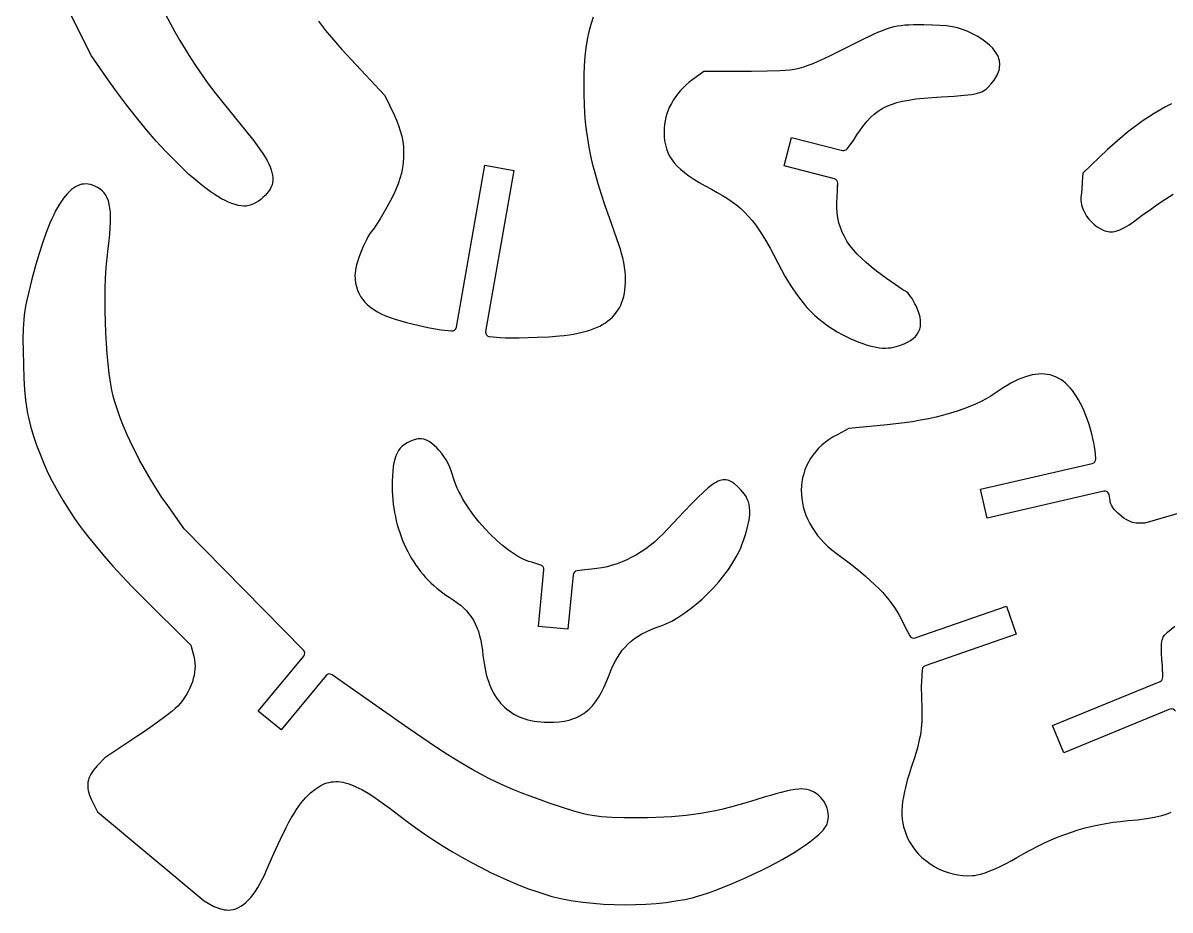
# Model space of a CAD drawing. Header units: millimetres. Extents: x 1139 to 1917, y -669 to -159.
# Drawn here: x 1541.2 to 1725.6, y -475.2 to -332.6 of the extents above; entities that cross this region are included whole.
import ezdxf

# ---------------------------------------------------------------- set-up
doc = ezdxf.new("R2010")
doc.units = ezdxf.units.MM

msp = doc.modelspace()

# ---------------------------------------------------------------- linework, layer by layer
at = {"flags": 128}
for points in [[(1576.710328, -362.018361), (1576.266162, -361.986352), (1575.797783, -361.906832), (1575.306029, -361.78058), (1574.791737, -361.608378), (1574.255735, -361.391011), (1573.698861, -361.129261), (1573.121947, -360.823909), (1572.525831, -360.475738), (1571.911343, -360.085527), (1571.279318, -359.654064), (1570.630592, -359.182127), (1569.965999, -358.670499), (1569.286372, -358.119964), (1568.592545, -357.531305), (1567.885352, -356.905301), (1567.165627, -356.242736), (1565.691923, -354.811052), (1564.178102, -353.24251), (1562.630841, -351.543371), (1561.056811, -349.719891), (1559.462685, -347.778329), (1557.855139, -345.724943), (1556.240842, -343.565993), (1554.626472, -341.307736), (1552.221233, -337.867644), (1548.920041, -331.245101)], [(1564.13383, -331.177796), (1564.857172, -332.580982), (1565.61834, -333.98026), (1566.417566, -335.376239), (1567.255092, -336.769532), (1568.131155, -338.160747), (1569.045991, -339.550496), (1569.99984, -340.939389), (1570.992937, -342.328037), (1572.025522, -343.717051), (1573.097832, -345.107045), (1574.210104, -346.498621), (1575.362578, -347.892399), (1576.983381, -349.850534), (1578.302112, -351.517526), (1578.856481, -352.255644), (1579.345268, -352.937534), (1579.771785, -353.568715), (1580.139345, -354.154708), (1580.45126, -354.70103), (1580.710838, -355.213203), (1580.921397, -355.696744), (1581.086244, -356.157173), (1581.208693, -356.600008), (1581.292057, -357.030773), (1581.339647, -357.45498), (1581.354774, -357.878155), (1581.324496, -358.223713), (1581.236899, -358.577891), (1581.096834, -358.936367), (1580.909158, -359.294806), (1580.678724, -359.648887), (1580.41039, -359.994279), (1580.109005, -360.326655), (1579.779427, -360.641688), (1579.426509, -360.935053), (1579.055105, -361.202422), (1578.670072, -361.439464), (1578.27626, -361.641856), (1577.878526, -361.805268), (1577.481721, -361.925375), (1577.090705, -361.997847), (1576.710328, -362.018361)], [(1725.791218, -345.537688), (1724.847889, -346.046369), (1723.924553, -346.57301), (1723.020021, -347.118103), (1722.133108, -347.682142), (1721.262627, -348.265614), (1720.407384, -348.869016), (1719.566195, -349.492838), (1718.737872, -350.137571), (1717.921228, -350.803708), (1717.115073, -351.491743), (1716.318219, -352.202164), (1715.529479, -352.935464), (1711.540093, -356.720698), (1711.461478, -358.124008), (1711.373213, -359.346026), (1711.271394, -360.313462), (1711.242785, -360.594257), (1711.235668, -360.877006), (1711.249212, -361.160861), (1711.282585, -361.444969), (1711.334955, -361.728476), (1711.405486, -362.010538), (1711.597707, -362.566911), (1711.852583, -363.107281), (1712.163454, -363.62484), (1712.523653, -364.112783), (1712.926519, -364.564306), (1713.365389, -364.972599), (1713.833601, -365.330855), (1714.324487, -365.632273), (1714.831387, -365.870042), (1715.088761, -365.962931), (1715.34764, -366.037357), (1715.60719, -366.092468), (1715.86658, -366.127412), (1716.124974, -366.141339), (1716.381543, -366.1334), (1716.635452, -366.102741), (1716.885866, -366.048515)], [(1672.144225, -359.00935), (1672.140094, -358.620841)], [(1716.885866, -366.048515), (1717.170628, -365.956781), (1717.498322, -365.824233), (1718.236069, -365.461728), (1719.006243, -365.01108), (1719.374471, -364.76835), (1719.715982, -364.522364), (1721.102191, -363.486608), (1722.420482, -362.532024), (1723.682807, -361.65279), (1724.901124, -360.843087), (1726.087385, -360.097094)], [(1694.586209, -469.58247), (1695.156078, -469.445003), (1695.843447, -469.223989), (1696.622141, -468.930901), (1697.465973, -468.577205), (1698.348767, -468.174375), (1699.244345, -467.733881), (1700.126523, -467.267193), (1700.969122, -466.785784), (1702.090852, -466.134282), (1703.200557, -465.523768), (1704.300557, -464.953464), (1705.393171, -464.422602), (1706.480717, -463.930403), (1707.565518, -463.476099), (1708.649892, -463.05891), (1709.736154, -462.678067), (1710.826627, -462.332795), (1711.923627, -462.022319), (1713.029476, -461.745869), (1714.146492, -461.502669), (1715.276996, -461.291943), (1716.423304, -461.112924), (1717.587735, -460.964832), (1718.77261, -460.846895), (1720.341513, -460.689081), (1721.774112, -460.496233), (1723.074188, -460.26544), (1724.245531, -459.993787), (1724.784107, -459.84173), (1725.291917, -459.678366), (1725.769438, -459.503331)]]:
    msp.add_lwpolyline(points, dxfattribs=at)
for points in [[(1588.690144, -332.25225), (1589.83301, -333.745779), (1591.086543, -335.275416), (1592.452683, -336.845156), (1593.933361, -338.458994), (1599.361643, -344.235235), (1600.8507, -347.321646), (1601.240452, -348.185312), (1601.573631, -349.044053), (1601.850193, -349.898853), (1602.070101, -350.750696), (1602.233311, -351.600562), (1602.339781, -352.449434), (1602.389472, -353.298294), (1602.382344, -354.148126), (1602.318352, -354.99991), (1602.197461, -355.854629), (1602.019623, -356.713268), (1601.784802, -357.576806), (1601.492956, -358.446224), (1601.144041, -359.32251), (1600.738021, -360.206642), (1600.274848, -361.099605), (1599.411153, -362.639217), (1598.587575, -364.041747), (1597.897339, -365.152419), (1597.631358, -365.549944), (1597.433675, -365.816465), (1597.173964, -366.155789), (1596.913998, -366.538951), (1596.656127, -366.959951), (1596.402703, -367.412784), (1595.918601, -368.389928), (1595.480501, -369.422348), (1595.107214, -370.462002), (1594.950753, -370.969532), (1594.817551, -371.460858), (1594.709956, -371.929976), (1594.630319, -372.370881), (1594.580994, -372.777566), (1594.564331, -373.144031), (1594.589321, -373.77569), (1594.662867, -374.379759), (1594.785383, -374.956686), (1594.957278, -375.506923), (1595.178969, -376.030916), (1595.45086, -376.529116), (1595.773369, -377.001973), (1596.146905, -377.449933), (1596.571879, -377.873445), (1597.048703, -378.272962), (1597.577787, -378.648932), (1598.159546, -379.001803), (1598.794388, -379.332022), (1599.482729, -379.640044), (1600.224976, -379.926313), (1601.021542, -380.191279), (1602.871514, -380.730445), (1604.642975, -381.185517), (1606.290754, -381.549476), (1607.769681, -381.815298), (1608.431711, -381.909216), (1610.075966, -382.091262, 0.395788), (1610.856822, -381.505653), (1615.427264, -355.440515), (1620.109823, -356.261588), (1615.568583, -382.16019, 0.437539), (1616.203604, -382.993262), (1617.90945, -383.155127), (1618.755816, -383.189223), (1619.761439, -383.196559), (1620.938813, -383.182656), (1623.858805, -383.113238), (1625.708988, -383.035681), (1627.414647, -382.901216), (1628.214365, -382.811934), (1628.979253, -382.707565), (1629.709743, -382.58783), (1630.406268, -382.452441), (1631.069266, -382.301112), (1631.699166, -382.133559), (1632.296404, -381.949499), (1632.861414, -381.74864), (1633.394628, -381.530702), (1633.896481, -381.295401), (1634.367405, -381.042445), (1634.807835, -380.771553), (1635.218205, -380.482438), (1635.598946, -380.174819), (1635.950495, -379.848404), (1636.273282, -379.50291), (1636.567744, -379.138055), (1636.834311, -378.753549), (1637.07342, -378.349109), (1637.285503, -377.924449), (1637.470995, -377.479284), (1637.630328, -377.013328), (1637.763936, -376.526297), (1637.872252, -376.017905), (1637.95571, -375.487864), (1638.014746, -374.935892), (1638.04979, -374.361701), (1638.061275, -373.765008), (1638.040106, -373.184404), (1637.979678, -372.531088), (1637.884225, -371.827344), (1637.757973, -371.095456), (1637.60516, -370.357707), (1637.430013, -369.63638), (1637.236763, -368.953758), (1637.029643, -368.332122), (1636.200567, -366.034773), (1635.454144, -363.916291), (1634.786273, -361.957935), (1634.19286, -360.140978), (1633.669801, -358.446678), (1633.212996, -356.856304), (1632.818345, -355.351116), (1632.481753, -353.912384), (1632.199113, -352.521371), (1631.966329, -351.159341), (1631.779302, -349.807557), (1631.633932, -348.447286), (1631.526116, -347.059793), (1631.451756, -345.626343), (1631.406755, -344.128198), (1631.387006, -342.546626), (1631.401235, -340.939001), (1631.461986, -339.406214), (1631.570637, -337.944295), (1631.728565, -336.549269), (1631.937149, -335.217165), (1632.19777, -333.944013), (1632.511803, -332.725841), (1632.880628, -331.558675)], [(1681.570375, -384.599699), (1682.235087, -384.395327), (1682.838101, -384.164385), (1683.379413, -383.906878), (1683.85902, -383.622809), (1684.276916, -383.312193), (1684.633099, -382.975034), (1684.927565, -382.611339), (1685.160309, -382.221114), (1685.331329, -381.804369), (1685.440621, -381.361113), (1685.48818, -380.891349), (1685.474006, -380.395086), (1685.398089, -379.872334), (1685.26043, -379.323097), (1685.061026, -378.747385), (1684.79987, -378.145203), (1684.578077, -377.703682), (1684.342064, -377.280469), (1684.099076, -376.885638), (1683.856358, -376.529254), (1683.621161, -376.221397), (1683.400725, -375.972131), (1683.2023, -375.791531), (1683.033134, -375.689669), (1682.805717, -375.572393), (1682.44035, -375.347619), (1681.371568, -374.628246), (1679.978406, -373.636904), (1678.412476, -372.478944), (1677.523775, -371.785437), (1676.706425, -371.0961), (1675.959156, -370.408548), (1675.280693, -369.7204), (1674.669768, -369.02927), (1674.125105, -368.332778), (1673.645434, -367.628542), (1673.229482, -366.914178), (1672.875977, -366.1873), (1672.583649, -365.445529), (1672.351221, -364.686482), (1672.177425, -363.907774), (1672.060985, -363.107025), (1672.000633, -362.281849), (1671.995094, -361.429863), (1672.043098, -360.548688), (1672.125867, -359.455836), (1672.17151, -358.345739, 0.35412), (1671.635799, -357.625606), (1663.570289, -355.561629), (1664.748867, -350.956038), (1672.915408, -353.045869, 0.294977), (1673.649383, -352.800062), (1674.171209, -352.146725), (1674.677344, -351.434971), (1675.250391, -350.564344), (1675.795908, -349.743728), (1676.336825, -349.001762), (1676.882782, -348.334096), (1677.443414, -347.736378), (1678.028353, -347.20426), (1678.647233, -346.73339), (1678.972414, -346.519563), (1679.309694, -346.319417), (1680.025366, -345.957994), (1680.803888, -345.64477), (1681.65489, -345.375391), (1682.588012, -345.145509), (1683.612886, -344.950776), (1684.739147, -344.786837), (1685.97643, -344.649346), (1687.334372, -344.53395), (1688.822605, -344.4363), (1690.868199, -344.310346), (1692.462536, -344.185287), (1693.68221, -344.040946), (1694.175483, -343.955241), (1694.603811, -343.857149), (1694.976767, -343.744151), (1695.303926, -343.613721), (1695.594861, -343.463335), (1695.859148, -343.290477), (1696.106358, -343.092623), (1696.346064, -342.867248), (1696.841267, -342.323853), (1697.279303, -341.768795), (1697.632943, -341.220274), (1697.778121, -340.948476), (1697.902205, -340.67833), (1698.005201, -340.409838), (1698.087107, -340.143006), (1698.147928, -339.87784), (1698.187664, -339.614347), (1698.206319, -339.352527), (1698.203892, -339.092391), (1698.180388, -338.833942), (1698.135807, -338.577186), (1698.070152, -338.322126), (1697.983425, -338.068769), (1697.87563, -337.817121), (1697.746766, -337.567189), (1697.596837, -337.318973), (1697.425843, -337.072483), (1697.020671, -336.584696), (1696.531273, -336.103872), (1695.957658, -335.63005), (1695.299847, -335.163276), (1694.557854, -334.703591), (1693.731697, -334.251039), (1692.973227, -333.887609), (1692.216996, -333.589881), (1691.432128, -333.352366), (1690.587744, -333.169575), (1689.652974, -333.036018), (1688.596942, -332.946203), (1687.38877, -332.894644), (1685.997583, -332.875847), (1684.325485, -332.881998), (1683.611574, -332.90128), (1682.956233, -332.938133), (1682.342309, -332.997623), (1681.75266, -333.084828), (1681.170143, -333.204816), (1680.577609, -333.362661), (1679.957914, -333.563434), (1679.293911, -333.812211), (1678.568455, -334.114059), (1677.764399, -334.474053), (1675.851915, -335.388771), (1673.419293, -336.596935), (1670.936837, -337.829985), (1669.903006, -338.328884), (1668.977885, -338.756675), (1668.139308, -339.11884), (1667.365107, -339.420859), (1666.633122, -339.668214), (1665.921182, -339.866387), (1665.207124, -340.020857), (1664.46878, -340.137109), (1663.683985, -340.220624), (1662.830573, -340.276881), (1660.829239, -340.329553), (1658.287451, -340.338978), (1650.631115, -340.345424), (1648.853732, -341.661079), (1648.30301, -342.089056), (1647.786424, -342.532266), (1647.304166, -342.990355), (1646.85643, -343.462969), (1646.443405, -343.949752), (1646.065286, -344.450351), (1645.722263, -344.964415), (1645.414532, -345.491586), (1645.142285, -346.03151), (1644.905711, -346.583837), (1644.705005, -347.148206), (1644.540362, -347.724269), (1644.411968, -348.311669), (1644.320021, -348.910052), (1644.264713, -349.519066), (1644.246232, -350.138353), (1644.268112, -350.853982), (1644.335859, -351.532784), (1644.452643, -352.17856), (1644.621631, -352.795116), (1644.845989, -353.386255), (1645.128886, -353.955779), (1645.473486, -354.507493), (1645.88296, -355.045201), (1646.360473, -355.572705), (1646.909192, -356.093807), (1647.532284, -356.612314), (1648.232919, -357.132031), (1649.014261, -357.656756), (1649.879477, -358.190295), (1650.831736, -358.736454), (1651.874205, -359.299035), (1652.799659, -359.800121), (1653.659929, -360.299074), (1654.461606, -360.803222), (1655.211283, -361.319884), (1655.915552, -361.85639), (1656.581005, -362.420062), (1657.214231, -363.018222), (1657.821825, -363.658196), (1658.410375, -364.347312), (1658.986477, -365.092889), (1659.556722, -365.902253), (1660.127698, -366.782729), (1660.705999, -367.741642), (1661.298219, -368.786315), (1661.910945, -369.924073), (1662.550772, -371.162238), (1663.116027, -372.24504), (1663.682462, -373.268669), (1664.252088, -374.235361), (1664.826913, -375.147354), (1665.408946, -376.006887), (1666.000198, -376.816194), (1666.602677, -377.577514), (1667.218396, -378.293079), (1667.849362, -378.965133), (1668.497584, -379.595905), (1669.165071, -380.187638), (1669.853836, -380.742565), (1670.565888, -381.262924), (1671.303233, -381.750953), (1672.067883, -382.208887), (1672.861846, -382.638964), (1674.274706, -383.332399), (1674.934188, -383.628331), (1675.564875, -383.890973), (1676.168643, -384.120743), (1676.747366, -384.318068), (1677.302928, -384.483367), (1677.837204, -384.617063), (1678.35207, -384.719581), (1678.849404, -384.791343), (1679.331085, -384.832771), (1679.798987, -384.844288), (1680.254991, -384.826315), (1680.700971, -384.779279), (1681.138807, -384.703598), (1681.570375, -384.599699)], [(1574.19467, -475.228477), (1574.605594, -475.207973), (1575.014987, -475.134911), (1575.422431, -475.009724), (1575.827512, -474.832842), (1576.229817, -474.6047), (1576.628927, -474.325723), (1577.024429, -473.996347), (1577.415907, -473.617002), (1577.802947, -473.188119), (1578.18513, -472.710129), (1578.562042, -472.183464), (1578.93327, -471.608553), (1579.298398, -470.985831), (1579.657009, -470.315727), (1580.008689, -469.598671), (1580.353021, -468.835096), (1581.545041, -466.124101), (1582.593457, -463.840833), (1583.526104, -461.936286), (1583.957713, -461.110713), (1584.370814, -460.361442), (1584.76889, -459.682345), (1585.155421, -459.067297), (1585.533882, -458.510168), (1585.907758, -458.004837), (1586.280522, -457.545173), (1586.655658, -457.125052), (1587.036641, -456.738345), (1587.426954, -456.378931), (1588.090888, -455.837671), (1588.420545, -455.601897), (1588.749887, -455.389671), (1589.079841, -455.201225), (1589.41133, -455.036791), (1589.745273, -454.896603), (1590.082593, -454.780895), (1590.424213, -454.689897), (1590.771055, -454.623842), (1591.124042, -454.582965), (1591.484096, -454.567495), (1591.852139, -454.577669), (1592.229093, -454.613716), (1592.615881, -454.675872), (1593.013424, -454.764368), (1593.422649, -454.879436), (1593.844471, -455.021307), (1594.279816, -455.190219), (1594.729606, -455.386403), (1595.676213, -455.861513), (1596.69167, -456.448499), (1597.783353, -457.149222), (1598.958639, -457.965545), (1600.22491, -458.899328), (1601.589543, -459.952437), (1602.943632, -460.991), (1604.338539, -462.010584), (1605.769312, -463.008515), (1607.230993, -463.982117), (1608.718632, -464.928717), (1610.227271, -465.84564), (1611.751957, -466.730212), (1613.287737, -467.579759), (1614.829654, -468.391604), (1616.372755, -469.163076), (1617.912086, -469.891499), (1619.442695, -470.574197), (1620.959623, -471.208499), (1622.45792, -471.791727), (1623.932627, -472.321211), (1625.378794, -472.794272), (1626.023498, -472.983847), (1626.695738, -473.161269), (1628.115209, -473.479649), (1629.621975, -473.749396), (1631.200797, -473.97049), (1632.836439, -474.142918), (1634.513667, -474.266657), (1636.217239, -474.341694), (1637.931921, -474.36801), (1639.642477, -474.34559), (1641.33367, -474.274413), (1642.990261, -474.154463), (1644.597013, -473.985724), (1646.138695, -473.768176), (1647.600062, -473.501805), (1648.29587, -473.350305), (1648.965884, -473.186591), (1649.608202, -473.010665), (1650.220921, -472.82252), (1651.367039, -472.434858), (1652.547267, -472.007257), (1653.752715, -471.544075), (1654.974491, -471.049673), (1656.203706, -470.528406), (1657.431467, -469.984634), (1658.648886, -469.422711), (1659.847072, -468.847), (1661.017134, -468.261856), (1662.150181, -467.671637), (1663.237323, -467.080701), (1664.269671, -466.493406), (1665.238334, -465.91411), (1666.13442, -465.347169), (1666.94904, -464.796946), (1667.6733, -464.267792), (1668.483274, -463.628971), (1669.141625, -463.062007), (1669.661798, -462.548247), (1669.874271, -462.305491), (1670.05724, -462.069044), (1670.21239, -461.836573), (1670.341401, -461.60575), (1670.445951, -461.374242), (1670.527722, -461.139717), (1670.588398, -460.899847), (1670.629655, -460.652299), (1670.660644, -460.124843), (1670.63773, -459.6869), (1670.570599, -459.259494), (1670.461663, -458.845071), (1670.313341, -458.446072), (1670.128042, -458.064949), (1669.908186, -457.704139), (1669.656188, -457.366092), (1669.374459, -457.05325), (1669.065416, -456.768058), (1668.731473, -456.512961), (1668.375049, -456.2904), (1667.998554, -456.102826), (1667.604402, -455.952678), (1667.195012, -455.842404), (1666.772797, -455.774446), (1666.340173, -455.751251), (1665.895724, -455.777457), (1665.322775, -455.852568), (1664.645182, -455.971316), (1663.886807, -456.128433), (1663.071513, -456.318653), (1662.223159, -456.536712), (1661.365604, -456.77734), (1660.522713, -457.035275), (1659.022605, -457.506915), (1657.600491, -457.935764), (1656.246153, -458.323507), (1654.949375, -458.671826), (1653.699939, -458.982402), (1652.487624, -459.256919), (1651.302214, -459.497063), (1650.13349, -459.704511), (1648.971237, -459.880951), (1647.805235, -460.028063), (1646.625266, -460.147529), (1645.421112, -460.241035), (1644.182554, -460.310261), (1642.899378, -460.356893), (1641.56136, -460.38261), (1640.158289, -460.389094), (1637.773138, -460.374159), (1635.828797, -460.323786), (1634.979231, -460.278266), (1634.188629, -460.215433), (1633.439914, -460.132471), (1632.716006, -460.026561), (1631.999823, -459.894885), (1631.274291, -459.734627), (1630.522327, -459.542968), (1629.726855, -459.317091), (1627.937067, -458.75141), (1625.768292, -458.015044), (1624.198802, -457.46344), (1622.712775, -456.918579), (1621.296722, -456.373293), (1619.937152, -455.820419), (1618.620572, -455.252796), (1617.333495, -454.663258), (1616.062433, -454.044643), (1614.793892, -453.389785), (1613.514384, -452.691519), (1612.210416, -451.942684), (1610.868502, -451.136115), (1609.475152, -450.26465), (1608.016872, -449.321124), (1606.480175, -448.298372), (1603.117566, -445.98654), (1592.735063, -438.673179), (1590.891919, -437.374712, 0.391432), (1589.932223, -437.50259), (1582.679517, -446.252133), (1579.019469, -443.218231), (1586.346365, -434.379186, 0.384841), (1586.305638, -433.423938), (1567.121436, -413.92843), (1564.196347, -409.789874), (1563.54542, -408.849782), (1562.907552, -407.890365), (1562.283996, -406.914079), (1561.676, -405.923374), (1561.084814, -404.920708), (1560.511691, -403.908527), (1559.957878, -402.889288), (1559.424624, -401.865443), (1558.913184, -400.839444), (1558.424804, -399.813743), (1557.960732, -398.790793), (1557.522223, -397.77305), (1557.110525, -396.76296), (1556.726886, -395.762983), (1556.372559, -394.775565), (1556.048792, -393.803163), (1555.764508, -392.793653), (1555.504749, -391.630899), (1555.270313, -390.331954), (1555.06199, -388.913869), (1554.880575, -387.393701), (1554.726857, -385.788501), (1554.60163, -384.115321), (1554.505687, -382.391214), (1554.43982, -380.633233), (1554.404821, -378.858429), (1554.401484, -377.083858), (1554.4306, -375.326571), (1554.49296, -373.603619), (1554.58936, -371.932058), (1554.720589, -370.328938), (1554.88744, -368.811314), (1555.030067, -367.607244), (1555.140969, -366.504095), (1555.219058, -365.496746), (1555.263241, -364.580078), (1555.272431, -363.748969), (1555.245533, -362.998305), (1555.181458, -362.322964), (1555.079114, -361.717825), (1554.937412, -361.177771), (1554.755258, -360.697681), (1554.531563, -360.272435), (1554.265237, -359.896919), (1553.955188, -359.566008), (1553.600323, -359.274585), (1553.199554, -359.017529), (1552.751789, -358.789725), (1552.394766, -358.645655), (1552.041002, -358.540368), (1551.69042, -358.473978), (1551.342941, -358.446602), (1550.998492, -358.458354), (1550.656993, -358.50935), (1550.318368, -358.599703), (1549.982539, -358.729527), (1549.649431, -358.898938), (1549.318966, -359.10805), (1548.991066, -359.356979), (1548.665657, -359.645837), (1548.342658, -359.974742), (1548.021996, -360.343807), (1547.703592, -360.753146), (1547.387371, -361.202876), (1547.073252, -361.693109), (1546.761162, -362.223962), (1546.451023, -362.79555), (1546.142759, -363.407984), (1545.83629, -364.061381), (1545.531542, -364.755857), (1544.926897, -366.268501), (1544.32821, -367.946834), (1543.734863, -369.791771), (1543.146244, -371.804232), (1542.561735, -373.985135), (1542.118303, -375.775208), (1541.772858, -377.354487), (1541.634161, -378.093596), (1541.516692, -378.814231), (1541.419363, -379.527795), (1541.341088, -380.245699), (1541.280774, -380.979348), (1541.237332, -381.740152), (1541.196714, -383.388848), (1541.21052, -385.283051), (1541.270033, -387.514018), (1541.356099, -389.705369), (1541.467321, -391.574072), (1541.616656, -393.199139), (1541.709666, -393.945003), (1541.817059, -394.659589), (1541.940456, -395.352777), (1542.081479, -396.034441), (1542.241743, -396.714458), (1542.422873, -397.402706), (1542.854194, -398.843404), (1543.388396, -400.435549), (1543.939739, -401.933366), (1544.546637, -403.417187), (1545.21174, -404.890834), (1545.937712, -406.358135), (1546.727206, -407.822906), (1547.582884, -409.288978), (1548.507396, -410.76017), (1549.503402, -412.240306), (1550.573563, -413.73321), (1551.72053, -415.242705), (1552.946967, -416.772615), (1554.255524, -418.326765), (1555.648862, -419.908974), (1557.129638, -421.523067), (1558.700509, -423.172871), (1560.364131, -424.862205), (1568.155654, -432.651406), (1568.691837, -434.610379), (1568.788885, -435.048277), (1568.846848, -435.505935), (1568.866658, -435.980582), (1568.849237, -436.46945), (1568.795514, -436.969768), (1568.706415, -437.478765), (1568.582866, -437.99367), (1568.425793, -438.511718), (1568.236123, -439.030137), (1568.014784, -439.546156), (1567.762703, -440.057006), (1567.480805, -440.559915), (1567.170017, -441.052118), (1566.831266, -441.530841), (1566.465477, -441.993318), (1566.073578, -442.436773), (1565.689679, -442.804212), (1565.127254, -443.281737), (1564.41322, -443.849265), (1563.574496, -444.486707), (1561.630635, -445.890996), (1560.579335, -446.617669), (1559.511012, -447.333914), (1554.333485, -450.748873), (1553.123499, -452.04764), (1552.820151, -452.387504), (1552.551132, -452.719944), (1552.31617, -453.046617), (1552.115, -453.369171), (1551.947357, -453.68926), (1551.812976, -454.008537), (1551.711585, -454.328647), (1551.642918, -454.651249), (1551.606712, -454.977989), (1551.6027, -455.310522), (1551.63061, -455.650499), (1551.690183, -455.999569), (1551.781146, -456.359385), (1551.903233, -456.731602), (1552.056179, -457.117864), (1552.239719, -457.519829), (1553.160255, -459.420528), (1570.34877, -473.766888), (1571.606597, -474.48812), (1571.88642, -474.63339), (1572.199954, -474.769671), (1572.536584, -474.893921), (1572.885699, -475.003109), (1573.23668, -475.094195), (1573.578911, -475.164143), (1573.901781, -475.209915), (1574.19467, -475.228477)], [(1733.677496, -409.480486), (1721.539053, -412.985058), (1720.108232, -412.985058), (1719.823755, -412.958474), (1719.515123, -412.882077), (1719.188195, -412.760912), (1718.848843, -412.600018), (1718.502927, -412.404436), (1718.15632, -412.179206), (1717.814881, -411.929371), (1717.48448, -411.659969), (1717.170983, -411.376041), (1716.880252, -411.082629), (1716.618156, -410.784774), (1716.390561, -410.487516), (1716.20333, -410.195896), (1716.062333, -409.914956), (1715.973431, -409.649735), (1715.942494, -409.405273), (1715.911377, -409.010577), (1715.766032, -408.389203, 0.413383), (1714.911226, -407.856804), (1696.170964, -412.184337), (1695.101311, -407.552236), (1713.068905, -403.403129, 0.370308), (1713.619565, -402.655059), (1713.518582, -401.306655), (1713.448546, -400.75135), (1713.3343, -400.108662), (1713.181844, -399.401571), (1712.997177, -398.653051), (1712.786292, -397.886086), (1712.555191, -397.123651), (1712.30987, -396.388726), (1712.056325, -395.704287), (1711.773341, -395.013783), (1711.480989, -394.36103), (1711.179091, -393.745984), (1710.867464, -393.168601), (1710.545927, -392.628837), (1710.214302, -392.126648), (1709.872406, -391.661987), (1709.520064, -391.234812), (1709.157089, -390.845077), (1708.783305, -390.492739), (1708.398531, -390.177753), (1708.002582, -389.900074), (1707.595286, -389.65966), (1707.176456, -389.456464), (1706.745912, -389.290443), (1706.303476, -389.16155), (1705.84897, -389.069745), (1705.382208, -389.014982), (1704.903012, -388.997214), (1704.411201, -389.016401), (1703.906598, -389.072495), (1703.389018, -389.165453), (1702.858283, -389.29523), (1702.314212, -389.461784), (1701.756625, -389.665067), (1701.185344, -389.905037), (1700.600183, -390.181649), (1700.000965, -390.494859), (1699.387509, -390.84462), (1698.759637, -391.230892), (1698.117164, -391.653627), (1697.459914, -392.112785), (1696.771148, -392.575792), (1696.017147, -393.023162), (1695.200619, -393.4541), (1694.324276, -393.867808), (1693.390821, -394.263493), (1692.402968, -394.640361), (1691.363425, -394.997615), (1690.274897, -395.334462), (1689.140098, -395.650106), (1687.961731, -395.943754), (1686.742509, -396.214606), (1685.485138, -396.461873), (1684.192328, -396.684755), (1682.866789, -396.882462), (1681.511226, -397.054195), (1680.128349, -397.199161), (1673.958133, -397.779732), (1672.152159, -398.719037), (1671.45127, -399.111032), (1670.794926, -399.533625), (1670.183148, -399.985077), (1669.61596, -400.46365), (1669.093376, -400.967612), (1668.615426, -401.495223), (1668.182123, -402.044752), (1667.793493, -402.614457), (1667.449555, -403.202605), (1667.150329, -403.807461), (1666.895838, -404.427288), (1666.686101, -405.06035), (1666.521142, -405.704911), (1666.400977, -406.359233), (1666.325631, -407.021584), (1666.295122, -407.690224), (1666.309472, -408.363419), (1666.368705, -409.039433), (1666.472836, -409.716529), (1666.621891, -410.392973), (1666.81589, -411.067026), (1667.054849, -411.736955), (1667.338796, -412.40102), (1667.667749, -413.05749), (1668.041727, -413.704626), (1668.460752, -414.340692), (1668.924847, -414.963951), (1669.434031, -415.57267), (1669.988324, -416.165114), (1670.587749, -416.739539), (1671.232327, -417.294217), (1671.922075, -417.827409), (1674.010291, -419.395825), (1674.951329, -420.134677), (1675.827503, -420.847205), (1676.641692, -421.536337), (1677.396786, -422.205011), (1678.095667, -422.856157), (1678.741222, -423.492711), (1679.336333, -424.117602), (1679.883887, -424.733766), (1680.386767, -425.344134), (1680.84786, -425.951643), (1681.270049, -426.559224), (1681.656221, -427.169808), (1682.009258, -427.786331), (1682.332045, -428.411724), (1683.005589, -429.74771), (1683.752072, -431.133176, 0.3682), (1684.614017, -431.468488), (1699.286223, -426.367546), (1700.847346, -430.857915), (1686.195569, -435.951754, 0.302155), (1685.718028, -436.580785), (1685.600653, -438.457), (1685.595197, -439.212254), (1685.65051, -441.056967), (1685.698447, -442.731091), (1685.696902, -444.167074), (1685.673824, -444.82093), (1685.633876, -445.445456), (1685.575556, -446.050714), (1685.497367, -446.646775), (1685.397809, -447.243706), (1685.275379, -447.851574), (1684.955908, -449.140386), (1684.526955, -450.593755), (1683.976522, -452.292219), (1683.635732, -453.348788), (1683.338566, -454.342943), (1683.084917, -455.279207), (1682.87468, -456.162106), (1682.707756, -456.996167), (1682.584033, -457.785913), (1682.50341, -458.535871), (1682.465782, -459.250563), (1682.471042, -459.934517), (1682.519088, -460.592256), (1682.609816, -461.228306), (1682.743118, -461.847191), (1682.91889, -462.45344), (1683.13703, -463.051572), (1683.39743, -463.646116), (1683.699989, -464.241598), (1684.109389, -464.922031), (1684.579405, -465.568259), (1685.104791, -466.177707), (1685.680301, -466.747804), (1686.300689, -467.275976), (1686.960705, -467.759643), (1687.655103, -468.196239), (1688.378641, -468.583184), (1689.126064, -468.917903), (1689.892131, -469.197826), (1690.671595, -469.42038), (1691.459206, -469.582985), (1692.249721, -469.683071), (1693.037891, -469.718063), (1693.818469, -469.685387), (1694.204271, -469.642869), (1694.586209, -469.58247)], [(1625.567255, -445.031906), (1626.506693, -445.016916), (1627.387797, -444.952438), (1628.213776, -444.836007), (1628.987841, -444.665153), (1629.713199, -444.437411), (1630.058615, -444.301432), (1630.393059, -444.150305), (1630.71693, -443.983722), (1631.03063, -443.801373), (1631.33456, -443.602951), (1631.629123, -443.388146), (1631.914717, -443.156647), (1632.191744, -442.908151), (1632.721701, -442.358924), (1633.222207, -441.737997), (1633.696469, -441.042895), (1634.147692, -440.271157), (1634.579089, -439.420312), (1634.993869, -438.487891), (1635.395239, -437.471427), (1635.70641, -436.682375), (1636.032451, -435.944283), (1636.37597, -435.254644), (1636.739571, -434.61095), (1637.125857, -434.010693), (1637.537434, -433.451368), (1637.976908, -432.930468), (1638.446882, -432.445484), (1638.949964, -431.993908), (1639.488757, -431.573236), (1640.065864, -431.18096), (1640.683893, -430.814569), (1641.345448, -430.471559), (1642.053135, -430.149423), (1642.809556, -429.845654), (1643.617318, -429.557743), (1644.072131, -429.392358), (1644.535453, -429.200006), (1645.006147, -428.981824), (1645.483075, -428.738937), (1646.451082, -428.183585), (1647.430373, -427.542995), (1648.411846, -426.826218), (1649.386399, -426.042305), (1650.344932, -425.200302), (1651.278341, -424.309262), (1652.17753, -423.378234), (1653.03339, -422.416262), (1653.836825, -421.432401), (1654.578732, -420.435698), (1655.250009, -419.435202), (1655.841556, -418.439962), (1656.104586, -417.947141), (1656.34427, -417.459026), (1656.55947, -416.976752), (1656.74905, -416.501447), (1657.058324, -415.646148), (1657.324949, -414.845258), (1657.548856, -414.095681), (1657.729966, -413.394314), (1657.868208, -412.73806), (1657.963511, -412.123824), (1658.015798, -411.548504), (1658.025, -411.009004), (1657.991039, -410.502223), (1657.913844, -410.025066), (1657.793342, -409.574434), (1657.62946, -409.147228), (1657.422123, -408.74035), (1657.171257, -408.3507), (1656.876792, -407.975182), (1656.538654, -407.610697), (1656.023986, -407.11186), (1655.546568, -406.696672), (1655.092107, -406.372936), (1654.869021, -406.247804), (1654.646313, -406.148462), (1654.4222, -406.075887), (1654.194889, -406.031055), (1653.962602, -406.014941), (1653.723547, -406.028521), (1653.47594, -406.072773), (1653.21799, -406.148671), (1652.947915, -406.25719), (1652.663928, -406.399307), (1652.364241, -406.575998), (1652.047066, -406.788238), (1651.353112, -407.32327), (1650.567775, -408.012213), (1649.676762, -408.86287), (1648.665776, -409.88305), (1647.520528, -411.080556), (1644.770075, -414.038787), (1644.109397, -414.727977), (1643.431451, -415.380361), (1642.737077, -415.995496), (1642.027124, -416.572943), (1641.302429, -417.112255), (1640.56384, -417.612999), (1639.812202, -418.074726), (1639.048353, -418.497003), (1638.273142, -418.879381), (1637.487408, -419.221427), (1636.692, -419.522693), (1635.887756, -419.782741), (1635.075521, -420.001133), (1634.25614, -420.177421), (1633.430459, -420.31117), (1632.599314, -420.401935), (1631.533332, -420.499359), (1630.255134, -420.668435, 0.349153), (1629.638803, -421.307307), (1628.798214, -430.072966), (1624.065924, -429.61916), (1624.939982, -420.504479, 0.348018), (1624.459033, -419.761042), (1623.776254, -419.529636), (1622.969234, -419.302773), (1622.528619, -419.168106), (1622.077728, -418.999356), (1621.617867, -418.79796), (1621.150332, -418.565354), (1620.676425, -418.302978), (1620.197448, -418.012271), (1619.7147, -417.694666), (1619.229486, -417.351603), (1618.256851, -416.594856), (1617.289951, -415.753529), (1616.339192, -414.839126), (1615.414981, -413.863144), (1614.527723, -412.837088), (1613.687824, -411.772456), (1612.905694, -410.680752), (1612.191735, -409.573479), (1611.863574, -409.017596), (1611.556356, -408.462131), (1611.271387, -407.908528), (1611.009965, -407.358217), (1610.773391, -406.812641), (1610.562967, -406.273235), (1610.379993, -405.741439), (1610.225769, -405.218689), (1610.032751, -404.593683), (1609.796406, -403.983193), (1609.521262, -403.391734), (1609.21184, -402.823804), (1608.872664, -402.283919), (1608.50826, -401.776584), (1608.123151, -401.306308), (1607.721858, -400.877597), (1607.308912, -400.494965), (1606.888834, -400.162912), (1606.466146, -399.885951), (1606.045377, -399.668589), (1605.631044, -399.515334), (1605.227679, -399.430694), (1605.031522, -399.415514), (1604.839803, -399.41918), (1604.653085, -399.442251), (1604.471938, -399.485293), (1603.909179, -399.669409), (1603.399391, -399.872293), (1602.940295, -400.09841), (1602.529618, -400.352228), (1602.165084, -400.638217), (1601.844414, -400.960845), (1601.565336, -401.324576), (1601.325572, -401.733881), (1601.122845, -402.193226), (1600.954884, -402.707079), (1600.819407, -403.27991), (1600.714144, -403.916183), (1600.636813, -404.620369), (1600.585144, -405.396933), (1600.556858, -406.250342), (1600.549679, -407.185069), (1600.561795, -407.880582), (1600.594229, -408.572041), (1600.64672, -409.258942), (1600.719005, -409.94077), (1600.810819, -410.617022), (1600.921901, -411.287186), (1601.051987, -411.950757), (1601.200815, -412.60722), (1601.368123, -413.256074), (1601.553648, -413.896807), (1601.757124, -414.528908), (1601.978292, -415.151872), (1602.216886, -415.76519), (1602.472646, -416.368354), (1602.745307, -416.960852), (1603.034607, -417.542179), (1603.340282, -418.111827), (1603.662071, -418.669283), (1603.999709, -419.214042), (1604.352936, -419.745596), (1604.721488, -420.263435), (1605.1051, -420.76705), (1605.503511, -421.255932), (1605.916458, -421.729576), (1606.343676, -422.187469), (1606.784907, -422.629106), (1607.239883, -423.053976), (1607.708345, -423.461572), (1608.190027, -423.851386), (1608.684669, -424.222906), (1609.192007, -424.575627), (1609.711776, -424.909039), (1610.359755, -425.325846), (1610.957419, -425.749349), (1611.506727, -426.18294), (1612.00965, -426.630013), (1612.468154, -427.093961), (1612.884205, -427.578179), (1613.259767, -428.086059), (1613.596809, -428.620995), (1613.897292, -429.186381), (1614.163188, -429.785609), (1614.396462, -430.422072), (1614.599078, -431.099163), (1614.773003, -431.820278), (1614.920203, -432.588807), (1615.042645, -433.408147), (1615.142294, -434.28169), (1615.215964, -434.935498), (1615.306048, -435.568947), (1615.412523, -436.182023), (1615.535378, -436.774709), (1615.674599, -437.346991), (1615.830174, -437.898857), (1616.002083, -438.430287), (1616.190315, -438.941271), (1616.394856, -439.431791), (1616.615689, -439.901836), (1616.852804, -440.351386), (1617.106183, -440.780429), (1617.375811, -441.18895), (1617.661678, -441.576934), (1617.963764, -441.944366), (1618.282061, -442.291232), (1618.616548, -442.617515), (1618.967215, -442.923202), (1619.334045, -443.208278), (1619.717027, -443.472729), (1620.116142, -443.71654), (1620.531381, -443.939693), (1620.962725, -444.142178), (1621.410162, -444.323976), (1621.873677, -444.485072), (1622.353256, -444.625455), (1622.848882, -444.745109), (1623.360545, -444.844018), (1623.888227, -444.922167), (1624.431916, -444.97954), (1624.991598, -445.016125), (1625.567255, -445.031906)], [(1726.44664, -443.264153, 0.38514), (1725.546518, -442.940126), (1708.489829, -449.945811), (1706.683637, -445.54829), (1723.962987, -438.451152, 0.312276), (1724.404845, -437.770385), (1724.352394, -436.001818), (1724.266798, -434.89149), (1724.201526, -433.957646), (1724.177663, -433.179314), (1724.199679, -432.534674), (1724.27203, -432.001907), (1724.328477, -431.770658), (1724.39918, -431.559196), (1724.484702, -431.364793), (1724.585597, -431.184721), (1724.702421, -431.016253), (1724.835735, -430.856661), (1725.154063, -430.553199), (1726.319585, -429.570362)]]:
    msp.add_lwpolyline(points, format="xyb", dxfattribs=at)

doc.saveas('drawing.dxf')
